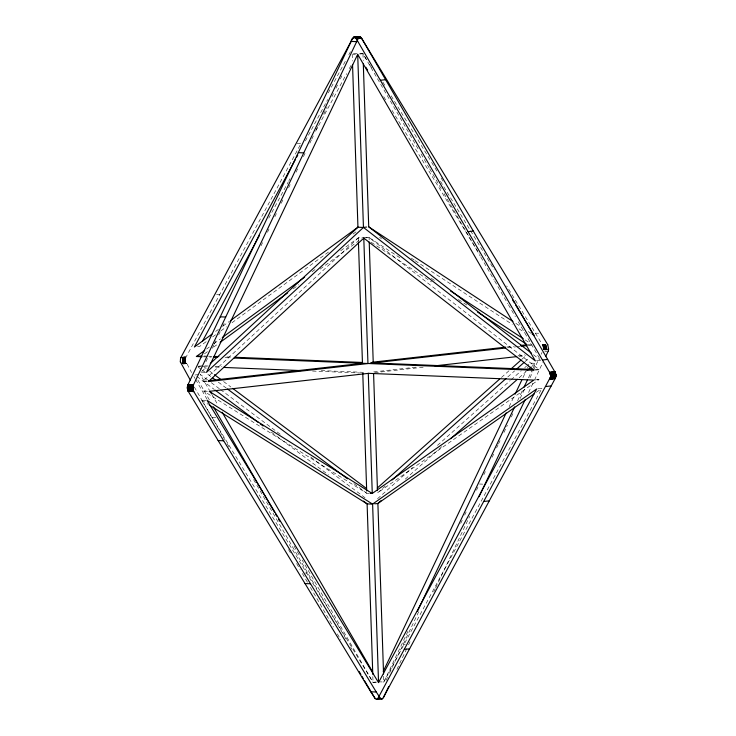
<?xml version="1.0" encoding="UTF-8"?>
<svg xmlns="http://www.w3.org/2000/svg" width="736" height="736" viewBox="0 0 736 736"><rect width="100%" height="100%" fill="white"/><g stroke="black" fill="none" stroke-linecap="round" stroke-linejoin="round"><path stroke-width="0.55" stroke-dasharray="3.68 2.76" d="M185.518 359.232L185.582 361.1M547.529 348.91C543.067 351.247 540.583 344.945 546.388 347.254L543.094 347.217M185.84 357.54L185.518 359.196L182.344 359.61M300.132 145.158L185.868 357.438L181.636 357.954M205.914 361.753L208.38 356.574M212.318 348.294L213.799 345.184M214.286 344.144L216.752 338.965M218.721 334.825L220.202 331.715M222.658 326.536L224.14 323.435M261.078 245.741L262.559 242.632M267.481 232.272L268.962 229.172M274.868 216.734L276.35 213.633M281.272 203.274L283.737 198.094M288.659 187.735L290.14 184.626M296.056 172.196L298.512 167.017M303.444 156.658L305.9 151.478M309.847 143.189L311.319 140.088M311.816 139.049L313.288 135.939M316.25 129.729L317.722 126.62M323.638 114.19L327.078 106.941M332.01 96.582L333.482 93.472M335.947 88.292L337.916 84.152M340.382 78.973L341.863 75.863M509.137 406.695L514.565 395.269M522.956 377.623L526.912 369.325M527.399 368.285L528.88 365.166M378.332 681.784L383.824 682.014L409.004 629.068M517.601 400.688L522.532 390.31M528.457 377.853L532.404 369.546M532.901 368.506L535.366 363.317L529.874 363.096L527.307 365.378M389.464 673.21L419.327 610.429M460.718 523.388L462.199 520.278M464.664 515.099L466.146 511.989M476.486 490.231L477.968 487.122M483.856 474.729L485.328 471.638M492.191 457.203L493.663 454.112M496.607 447.92L498.079 444.829M498.566 443.799L500.038 440.708M503.958 432.455L507.389 425.242M511.318 416.99L513.765 411.838M520.14 398.434L525.044 388.12M529.948 377.807L532.892 371.625M533.379 370.594L538.77 359.251M541.098 354.356L542.027 352.406M386.06 680.349L387.522 677.286M408.563 644.856L410.044 641.746M433.697 592.002L435.178 588.901M435.666 587.862L469.669 516.359M528.577 392.472L533.968 381.128M534.465 380.098L542.8 362.563M396.906 669.346L407.109 647.919M328.274 92.911L346.132 59.754M348.836 54.731L350.456 51.722M305.394 140.935L327.704 99.516M268.778 218.123L288.365 181.755M288.908 180.752L290.002 178.728M315.569 131.247L346.592 73.664M349.306 68.614L351.486 64.575M537.722 388.838L541.944 388.36L383.815 681.959L380.641 682.318M201.83 371.34L206.899 366.666M207.294 381.524L202.897 381.349L358.303 237.903L361.597 238.041M501.437 377.485L509.146 370.622M521.999 359.177L527.142 354.605M385.259 486.045L377.55 492.908L539.12 379.491L534.548 379.307M507.785 376.952L514.639 370.843M524.924 361.689L529.212 357.88M377.54 498.723L412.629 467.48M437.451 445.381L510.186 380.613M511.042 379.859L521.309 370.714M524.74 367.66L526.452 366.142M405.288 479.136L442.088 446.366M519.11 377.798L525.955 371.698M531.944 366.362L535.366 363.317M215.648 331.448L218.417 329.415M223.036 326.03L229.503 321.292M206.144 341.688L199.677 346.426L197.561 346.665M212.612 336.941L216.31 334.236M220.929 330.85L226.467 326.793M232.015 322.727L329.029 251.638M353.05 234.03L356.748 231.325M206.549 349.048L209.328 347.006M213.955 343.62L220.432 338.873M312.027 271.75L316.655 268.364M340.704 250.737L358.285 237.857L363.566 237.259M204.433 353.869L208.132 351.155M213.679 347.088L218.307 343.703M293.25 288.788L298.807 284.712M320.086 269.118L358.938 240.644M536.323 392.306L541.944 388.36M353.243 53.94L357.475 53.461M359.803 54.041L362.968 53.682L367.154 60.61M296.994 143.621L301.217 143.143M365.902 237.838L369.067 237.48L539.304 369.684L534.023 370.282M216.586 294.74L219.751 294.382M181.939 357.227L186.19 356.712M181.884 357.346L186.116 356.868M181.783 357.595L186.061 356.988M181.737 357.705L185.96 357.227M181.645 357.926L185.914 357.337M182.62 358.073L185.812 357.632M182.583 358.239L185.776 357.797M182.546 358.368L185.711 358.018M182.51 358.506L185.674 358.147M182.473 358.644L185.647 358.285M182.445 358.818L185.61 358.46M182.427 358.993L185.592 358.634M182.399 359.168L185.573 358.809M182.381 359.297L185.555 358.938M182.362 359.426L185.536 359.067M182.344 359.812L185.509 359.352M182.344 359.913L185.509 359.554M182.335 360.106L185.5 359.757M182.326 360.309L185.5 359.95M182.335 360.548L185.5 360.152M182.344 360.677L185.509 360.318M182.353 360.815L185.518 360.456M182.362 360.953L185.536 360.594M182.381 361.118L185.546 360.76M182.39 361.293L185.564 360.934M182.408 361.459L185.592 361.164L191.581 372.582M182.436 361.606L185.619 361.33M182.473 361.772L185.647 361.45M182.491 361.864L185.656 361.505M182.519 362.029L185.693 361.67M182.556 362.204L185.72 361.845M182.592 362.379L185.766 362.02M182.638 362.526L185.803 362.167M182.684 362.664L185.849 362.305M181.672 362.922L185.895 362.443M181.718 363.069L185.941 362.59M181.764 363.216L185.996 362.738M181.82 363.363L186.07 362.94M182.933 363.363L186.134 363.087M183.006 363.52L186.19 363.188M183.089 363.704L186.263 363.345M183.163 363.851L186.328 363.492M183.236 363.989L186.42 363.667M198.269 366.234L202.492 365.755M194.966 375.01L198.131 374.652M202.897 381.349L207.46 380.834M506.791 347.033L513.627 346.26M507.73 347.769L515.706 346.877M516.847 346.748L520.269 346.362M528.246 345.46L531.659 345.074M368.975 493.368L366.776 493.286L203.716 391.12L208.26 390.604M373.75 371.919L416.926 367.043M518.052 355.626L524.869 354.862M374.707 372.655L423.559 367.144M519 356.362L525.817 355.598M536.434 360.815L540.656 360.336L517.656 320.648M534.888 379.969L539.12 379.491M212.143 417.772L217.424 417.174M305.541 573.132L307.648 572.893M376.197 681.968L373.032 682.327L302.146 560.004M359.683 53.599L362.986 53.737L418.747 149.951M353.298 54.151L355.497 54.243M363.584 237.305L369.076 237.535L400.678 258.262M535.366 333.132L538.669 333.261M545.606 344.706L542.266 344.476L506.727 285.982M542.266 344.494L545.67 344.816M542.368 344.687L546.885 345.101M542.432 344.807L546.94 345.202M542.542 345.028L547.014 345.359M527.307 344.715L531.705 344.899M542.644 345.248L545.965 345.488M542.671 345.35L546.038 345.699M542.717 345.488L546.075 345.81M542.782 345.672L546.121 345.938M542.828 345.81L546.167 346.076M542.864 345.938L546.204 346.233M542.91 346.095L546.241 346.408M542.947 346.27L546.278 346.573M542.975 346.444L546.305 346.73M543.002 346.592L546.333 346.849M543.03 346.72L546.37 347.088M543.113 347.364L546.406 347.502M543.131 347.567L546.425 347.696M543.14 347.76L547.547 348.045M543.15 347.889L547.547 348.137M543.15 348.1L547.547 348.275M543.14 348.238L547.538 348.413M543.14 348.386L547.538 348.57M543.14 348.56L547.538 348.735M543.122 348.919L547.529 349.002M543.094 349.103L547.51 349.186M547.483 349.342L543.085 349.214L547.474 349.48M543.048 349.48L546.351 349.609M544.125 349.701L546.324 349.793M544.097 349.867L546.296 349.959M544.787 351.274L546.986 351.366M203.946 356.003L207.377 356.141M208.527 356.187L211.959 356.325M226.854 356.932L231.435 357.116M534.722 369.5L539.304 369.684M203.246 356.785L211.26 357.107M225.004 357.668L230.736 357.908M204.774 365.847L208.205 365.985M215.05 366.27L221.904 366.546M321.236 370.604L365.774 372.416M198.352 366.399L200.634 366.491M201.774 366.537L207.488 366.767M215.482 367.098L221.186 367.328M312.533 371.054L359.352 372.968M200.983 372.112L205.381 372.296M203.716 391.12L208.113 391.304M376.344 682.52L373.042 682.382L201.572 400.163L205.97 400.338M479.449 484.012L482.742 484.15M403.07 644.626L405.269 644.718M201.572 400.163L208.389 404.432M515.826 323.362L521.594 327.152M528.319 331.568L531.208 333.454M379.574 237.36L381.496 238.62M411.304 258.17L414.184 260.066M415.15 260.7L512.247 324.401M518.981 328.817L524.75 332.598M431.314 278.364L436.098 281.502M525.145 339.912L530.886 343.684M371.248 242.337L431.563 281.906M458.372 299.497L467.949 305.771M204.323 367.126L206.163 368.497M209.824 371.238L213.486 373.989M223.569 381.533L230.902 387.016M198.131 367.034L201.793 369.785M202.713 370.466L210.956 376.639M218.288 382.122L226.541 388.295M353.924 483.626L366.758 493.23M207.607 379.932L200.247 374.412L209.466 390.328M211.287 382.683L219.576 388.884M220.496 389.574L280.333 434.35M310.712 457.084L365.028 497.729M196.806 376.39L214.296 389.482M271.372 432.188L328.449 474.904M533.416 354.715L540.656 360.336M382.858 82.119L385.232 86.038M391.184 95.827L431.038 161.423M431.636 162.408L436.991 171.212M441.149 178.066L443.532 181.985M369.546 64.529L371.928 68.457M440.487 181.295L494.141 269.606M383.723 96.683L386.704 101.596M392.067 110.428L479.108 253.681M421.047 153.916L429.097 167.817M429.677 168.802L441.747 189.649M444.047 193.614L465.897 231.325M466.477 232.318L480.277 256.137M480.847 257.131L494.077 279.956M494.656 280.95L507.877 303.775M508.456 304.768L515.356 316.673M211.766 394.312L218.104 405.251M197.846 379.988L209.374 399.878M294.078 546.075L299.846 556.02M193.881 376.547L195.031 378.525M195.601 379.518L207.083 399.335M253.626 479.66L347.245 641.222M350.686 647.165L351.836 649.143M194.341 387.053L224.784 439.585M227.084 443.56L229.954 448.518M288.576 549.682L290.876 553.647M296.626 563.564L300.067 569.517M302.367 573.482L307.538 582.397M310.399 587.346L333.353 626.962M337.373 633.898L340.814 639.842M362.968 53.682L363.216 60.619M369.067 237.48L369.159 239.816M383.622 676.237L383.824 682.014M352.204 54.105L352.434 60.987M358.285 237.857L358.414 241.325M372.839 676.605L373.042 682.382"/><path stroke-width="1.1" d="M192.961 389.197C193.2 386.152 186.226 390.089 187.468 386.492C187.266 383.097 193.025 387.568 193.531 384.716L357.972 38.888L359.876 37.251L361.689 38.465M187.386 388.038C194.212 391.451 195.693 382.554 187.708 385.351M180.587 358.036L351.127 41.262C351.127 38.612 354.89 35.742 356.362 38.879L549.59 372.361C550.712 374.9 556.103 370.328 555.717 374.412C557.216 377.366 549.516 378.322 550.5 375.958M548.624 349.048L547.768 344.715M192.896 387.311L187.395 387.127L192.915 387.154M548.614 349.14L548.182 351.146M555.754 376.308L550.436 377.2L377.964 698.308L376.685 699.2L375.296 698.823L364.338 680.441M383.244 697.71L555.091 378.709L555.717 376.574M193.145 385.848L187.662 385.535L193.08 386.078M180.568 358.082L180.302 361.698M550.234 378.203L555.478 377.743M193.274 385.37L187.735 385.25L352.47 38.668L353.758 37.196L355.019 37.159M548.173 351.173L545.661 356.537M550.022 378.838L555.358 378.12M357.696 54.335L206.485 372.342L363.446 227.461L357.696 54.335L535.376 360.934L363.428 227.406L366.602 227.047M383.263 671.407L506.175 412.924M515.062 394.238L521.971 379.702M417.395 611.423L514.639 406.916M524.014 387.191L527.473 379.923M479.026 496.671L525.145 399.685M388.645 686.697L383.3 697.921L382.067 699.016L377.678 698.832M549.81 379.307L555.137 378.617M295.605 159.123L194.396 347.024L211.95 334.153M296.691 157.099L297.776 155.075M202.4 341.375L259.532 235.299M378.534 682.557L536.664 388.958L372.609 504.059M210.266 363.547L357.944 227.231L363.446 227.461M377.2 488.106L499.726 379.012M510.858 369.095L521.143 359.941M392.122 479.936L506.074 378.479M516.359 369.325L524.069 362.452M381.331 500.471L377.908 503.516L374.725 503.82M450.644 438.748L517.399 379.316M527.666 370.171L531.088 367.126M230.432 320.62L357.935 227.185M202.096 356.739L196.374 356.5L204.7 350.4M222.281 337.52L304.621 277.178M220.156 342.341L287.702 292.854M534.446 393.622L377.89 503.47L383.557 674.001M358.607 37.14L360.116 36.883L361.643 38.29L555.229 372.517L549.948 373.115M353.602 37.582L359.766 36.8M353.51 37.628L360.346 36.984M355.138 37.628L360.511 37.085M355.332 37.729L360.704 37.196M355.516 37.858L360.879 37.352M355.681 38.033L361.045 37.508M355.838 38.18L361.118 37.582M380.346 80.27L385.627 79.681M468.059 231.665L473.349 231.067M196.374 356.5L201.655 355.902M208.601 380.705L362.462 363.336L358.45 242.466M372.306 362.222L505.65 347.162M520.472 345.488L526.166 344.844M370.061 363.262L505.448 348.027M521.41 346.233L527.105 345.589M434.921 365.856L516.727 356.62M542.423 359.996L547.704 359.407M549.59 372.361L554.88 371.781M549.636 372.453L554.916 371.864M549.7 372.582L554.981 371.984M549.755 372.71L555.1 372.232M549.875 372.95L555.156 372.352M549.976 373.189L555.312 372.756M550.013 373.29L555.367 372.922M550.059 373.437L555.404 373.032M550.123 373.63L555.45 373.17M550.169 373.768L555.496 373.308M550.215 373.906L555.533 373.474M550.252 374.072L555.57 373.649M550.289 374.247L555.606 373.824M550.326 374.422L555.634 373.98M550.353 374.578L555.662 374.109M550.381 374.707L555.708 374.348M550.408 374.836L555.717 374.412M555.781 375.268C548.624 376.786 548.568 374.771 555.726 374.514M550.464 375.369L555.744 374.771M550.482 375.562L555.763 374.964M550.5 375.765L555.781 375.167M550.5 376.096L555.781 375.498M550.5 376.234L555.781 375.636M550.491 376.381L555.772 375.792M550.491 376.556L555.772 375.958M550.491 376.722L555.772 376.124M550.464 376.998L555.744 376.4M550.418 377.283L555.698 376.685M550.399 377.458L555.68 376.86M550.372 377.632L555.652 377.034M550.344 377.789L555.625 377.191M550.307 377.927L555.588 377.329M550.27 378.065L555.551 377.467M550.16 378.488L555.441 377.89M550.105 378.644L555.413 377.982M549.976 378.939L555.303 378.24M549.921 379.077L555.202 378.488M545.928 386.51L551.218 385.922M484.03 501.446L489.311 500.857M404.331 649.419L409.612 648.821M377.964 698.308L380.07 698.068M376.685 699.2L379.85 698.841M354.044 37.076L360.438 37.343M353.758 37.196L360.787 37.499M353.538 37.343L360.953 37.628M353.363 37.462L361.109 37.766M356.491 37.757L358.772 37.757M356.344 37.932L358.616 37.932M356.206 38.088L358.469 38.097M356.123 38.189L358.322 38.281M356.003 38.382L358.202 38.474M355.884 38.594L358.082 38.686M351.164 41.409L356.666 41.639M298.273 152.646L303.775 152.876M220.211 316.82L225.704 317.041M214.25 356.417L218.831 356.61M234.867 357.264L362.002 362.452M371.045 362.866L533.572 369.454M213.55 357.199L216.991 357.346M234.168 358.046L534.023 370.282L363.786 238.078M223.477 367.42L301.116 370.594M368.276 373.336L533.839 380.089L372.26 493.451L370.07 493.414M188.03 384.486L193.54 384.698M187.974 384.643L193.522 384.735M187.919 384.772L193.421 384.992M187.873 384.9L193.366 385.13M187.827 385.02L193.32 385.241M187.588 385.848L193.117 385.931M187.551 385.995L193.053 386.216M187.524 386.133L193.016 386.363M187.496 386.317L192.988 386.538M187.468 386.492L192.97 386.722M187.45 386.676L192.952 386.897M187.432 386.805L192.933 387.026M187.395 387.329L192.887 387.55M187.395 387.43L192.887 387.651M187.386 387.633L192.878 387.854M187.376 387.835L192.878 388.056M187.386 388.065L192.887 388.424M187.395 388.203L192.906 388.562M187.404 388.332L192.915 388.691M187.422 388.47L192.924 388.856M187.432 388.636L192.942 389.031M187.468 389.04L192.998 389.418L193.421 390.945M187.505 389.197L193.034 389.592M187.533 389.316L193.071 389.749M187.57 389.528L193.099 389.924M187.606 389.703L193.136 390.098M187.643 389.878L193.228 390.365M187.68 390.016L193.264 390.503M187.772 390.273L193.31 390.641M187.818 390.411L193.356 390.779M187.864 390.558L193.43 390.972L376.271 692.006L380.733 698.841L382.067 699.016M187.91 390.696L193.494 391.11M187.965 390.816L193.55 391.202M188.048 390.982L193.614 391.35M188.122 391.129L193.752 391.626M218.132 440.56L223.624 440.79M372.618 504.114L207.064 400.384L378.543 682.603L372.618 504.114L367.126 503.893L209.355 405.048M305.017 583.565L310.509 583.786M188.186 391.267L370.769 691.785L376.271 692.006M512.937 321.476L368.727 226.863L363.308 64.004M532.165 334.089L534.088 335.349L515.605 304.934M450.46 290.922L523.232 338.661M477.517 312.055L526.35 344.089M214.406 374.67L220.818 379.472M232.732 388.387L366.537 488.52M212.796 378.01L215.538 380.07M227.452 388.985L347.512 478.823M215.216 390.172L258.483 422.547M260.323 423.927L263.083 425.988M363.428 501.078L367.108 503.838L372.784 674.369M368.718 226.808L531.604 353.317M370.769 691.785L375.24 698.62M361.698 38.484L547.759 344.706M512.624 300.021L514.418 302.965M365.838 67.252L367.623 70.196M210.036 391.322L211.195 393.309M222.143 412.206L372.554 671.784M213.403 406.842L274.491 512.265M275.641 514.252L276.791 516.24M278.521 519.22L279.671 521.217M190.32 380.116L180.32 361.845M359.177 671.526L360.898 674.498M362.048 676.476L363.198 678.463M192.979 389.335L187.441 388.81M369.214 242.043L373.244 362.958M373.594 373.879L377.476 490.618M352.544 64.428L357.944 227.231M362.774 373.106L366.694 490.995M363.796 238.133L208.398 381.57L367.954 363.556L363.796 238.133M368.285 373.382L209.217 391.35L372.269 493.506L368.285 373.382"/></g></svg>
